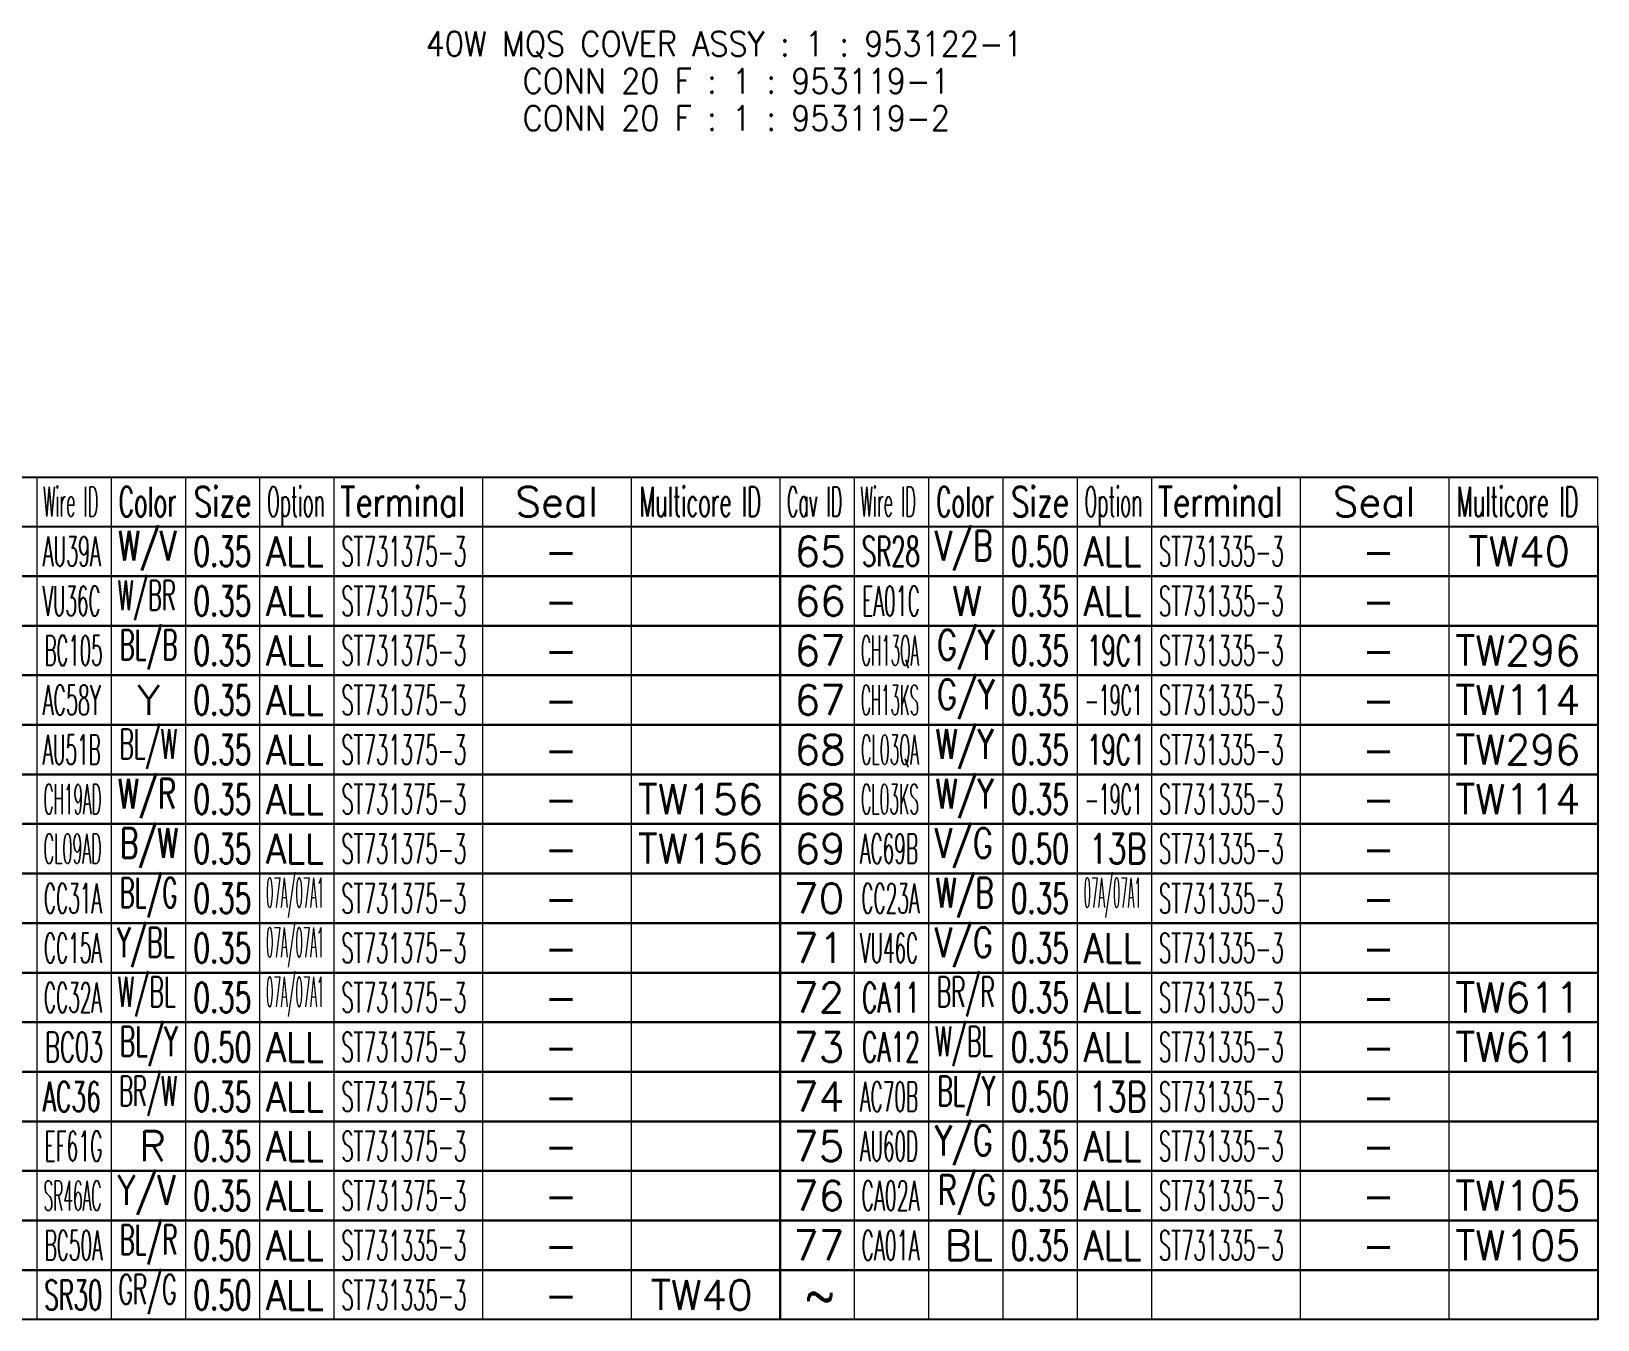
# Model space of a CAD drawing. Header units: inches. Extents: x 47316 to 59086, y 3141 to 11743.
# Drawn here: x 50838 to 50996, y 8821.5 to 8951.4 of the extents above; entities that cross this region are included whole.
import ezdxf

# ---------------------------------------------------------------- set-up
doc = ezdxf.new("R2010")
doc.units = ezdxf.units.IN
doc.header["$MEASUREMENT"] = 0
doc.styles.get("Standard").update_dxf_attribs({"font": ''})
doc.styles.get('Standard').set_extended_font_data('SimSun')

msp = doc.modelspace()

# ---------------------------------------------------------------- linework, layer by layer
at = {"color": 0, "linetype": 'Continuous', "lineweight": -2}
for p, q in [((50583.54, 8906.49), (50996.04, 8906.49)), ((50583.54, 8901.49), (50996.04, 8901.49))]:
    msp.add_line(p, q, dxfattribs=at)
at = {"color": 7, "linetype": 'Continuous', "lineweight": 15}
for p, q in [((50838.54, 8901.49), (50838.54, 8906.49)), ((50846.04, 8901.49), (50846.04, 8906.49)), ((50853.54, 8901.49), (50853.54, 8906.49)), ((50861.04, 8901.49), (50861.04, 8906.49)), ((50868.54, 8901.49), (50868.54, 8906.49)), ((50883.54, 8901.49), (50883.54, 8906.49)), ((50898.54, 8901.49), (50898.54, 8906.49)), ((50913.54, 8901.49), (50913.54, 8906.49)), ((50921.04, 8901.49), (50921.04, 8906.49)), ((50928.54, 8901.49), (50928.54, 8906.49)), ((50936.04, 8901.49), (50936.04, 8906.49)), ((50943.54, 8901.49), (50943.54, 8906.49)), ((50951.04, 8901.49), (50951.04, 8906.49)), ((50966.04, 8901.49), (50966.04, 8906.49)), ((50981.04, 8901.49), (50981.04, 8906.49)), ((50996.04, 8901.49), (50996.04, 8906.49))]:
    msp.add_line(p, q, dxfattribs=at)
at = {"color": 102, "linetype": 'Continuous', "lineweight": 15}
for p, q in [((50838.54, 8896.49), (50838.54, 8901.49)), ((50846.04, 8896.49), (50846.04, 8901.49)), ((50853.54, 8896.49), (50853.54, 8901.49)), ((50861.04, 8896.49), (50861.04, 8901.49)), ((50868.54, 8896.49), (50868.54, 8901.49)), ((50883.54, 8896.49), (50883.54, 8901.49)), ((50898.54, 8896.49), (50898.54, 8901.49)), ((50921.04, 8896.49), (50921.04, 8901.49)), ((50928.54, 8896.49), (50928.54, 8901.49)), ((50936.04, 8896.49), (50936.04, 8901.49)), ((50943.54, 8896.49), (50943.54, 8901.49)), ((50951.04, 8896.49), (50951.04, 8901.49)), ((50966.04, 8896.49), (50966.04, 8901.49)), ((50981.04, 8896.49), (50981.04, 8901.49)), ((50838.54, 8891.49), (50838.54, 8896.49)), ((50846.04, 8891.49), (50846.04, 8896.49)), ((50853.54, 8891.49), (50853.54, 8896.49)), ((50861.04, 8891.49), (50861.04, 8896.49)), ((50868.54, 8891.49), (50868.54, 8896.49)), ((50883.54, 8891.49), (50883.54, 8896.49)), ((50898.54, 8891.49), (50898.54, 8896.49)), ((50921.04, 8891.49), (50921.04, 8896.49)), ((50928.54, 8891.49), (50928.54, 8896.49)), ((50936.04, 8891.49), (50936.04, 8896.49)), ((50943.54, 8891.49), (50943.54, 8896.49)), ((50951.04, 8891.49), (50951.04, 8896.49)), ((50966.04, 8891.49), (50966.04, 8896.49)), ((50981.04, 8891.49), (50981.04, 8896.49)), ((50838.54, 8886.49), (50838.54, 8891.49)), ((50846.04, 8886.49), (50846.04, 8891.49)), ((50853.54, 8886.49), (50853.54, 8891.49)), ((50861.04, 8886.49), (50861.04, 8891.49)), ((50868.54, 8886.49), (50868.54, 8891.49)), ((50883.54, 8886.49), (50883.54, 8891.49)), ((50898.54, 8886.49), (50898.54, 8891.49)), ((50921.04, 8886.49), (50921.04, 8891.49)), ((50928.54, 8886.49), (50928.54, 8891.49)), ((50936.04, 8886.49), (50936.04, 8891.49)), ((50943.54, 8886.49), (50943.54, 8891.49)), ((50951.04, 8886.49), (50951.04, 8891.49)), ((50966.04, 8886.49), (50966.04, 8891.49)), ((50981.04, 8886.49), (50981.04, 8891.49)), ((50838.54, 8881.49), (50838.54, 8886.49)), ((50846.04, 8881.49), (50846.04, 8886.49)), ((50853.54, 8881.49), (50853.54, 8886.49)), ((50861.04, 8881.49), (50861.04, 8886.49)), ((50868.54, 8881.49), (50868.54, 8886.49)), ((50883.54, 8881.49), (50883.54, 8886.49)), ((50898.54, 8881.49), (50898.54, 8886.49)), ((50921.04, 8881.49), (50921.04, 8886.49)), ((50928.54, 8881.49), (50928.54, 8886.49)), ((50936.04, 8881.49), (50936.04, 8886.49)), ((50943.54, 8881.49), (50943.54, 8886.49)), ((50951.04, 8881.49), (50951.04, 8886.49)), ((50966.04, 8881.49), (50966.04, 8886.49)), ((50981.04, 8881.49), (50981.04, 8886.49)), ((50838.54, 8876.49), (50838.54, 8881.49)), ((50846.04, 8876.49), (50846.04, 8881.49)), ((50853.54, 8876.49), (50853.54, 8881.49)), ((50861.04, 8876.49), (50861.04, 8881.49)), ((50868.54, 8876.49), (50868.54, 8881.49)), ((50883.54, 8876.49), (50883.54, 8881.49)), ((50898.54, 8876.49), (50898.54, 8881.49)), ((50921.04, 8876.49), (50921.04, 8881.49)), ((50928.54, 8876.49), (50928.54, 8881.49)), ((50936.04, 8876.49), (50936.04, 8881.49)), ((50943.54, 8876.49), (50943.54, 8881.49)), ((50951.04, 8876.49), (50951.04, 8881.49)), ((50966.04, 8876.49), (50966.04, 8881.49)), ((50981.04, 8876.49), (50981.04, 8881.49)), ((50838.54, 8871.49), (50838.54, 8876.49)), ((50846.04, 8871.49), (50846.04, 8876.49)), ((50853.54, 8871.49), (50853.54, 8876.49)), ((50861.04, 8871.49), (50861.04, 8876.49)), ((50868.54, 8871.49), (50868.54, 8876.49)), ((50883.54, 8871.49), (50883.54, 8876.49)), ((50898.54, 8871.49), (50898.54, 8876.49)), ((50921.04, 8871.49), (50921.04, 8876.49)), ((50928.54, 8871.49), (50928.54, 8876.49)), ((50936.04, 8871.49), (50936.04, 8876.49)), ((50943.54, 8871.49), (50943.54, 8876.49)), ((50951.04, 8871.49), (50951.04, 8876.49)), ((50966.04, 8871.49), (50966.04, 8876.49)), ((50981.04, 8871.49), (50981.04, 8876.49)), ((50838.54, 8866.49), (50838.54, 8871.49)), ((50846.04, 8866.49), (50846.04, 8871.49)), ((50853.54, 8866.49), (50853.54, 8871.49)), ((50861.04, 8866.49), (50861.04, 8871.49)), ((50868.54, 8866.49), (50868.54, 8871.49)), ((50883.54, 8866.49), (50883.54, 8871.49)), ((50898.54, 8866.49), (50898.54, 8871.49)), ((50921.04, 8866.49), (50921.04, 8871.49)), ((50928.54, 8866.49), (50928.54, 8871.49)), ((50936.04, 8866.49), (50936.04, 8871.49)), ((50943.54, 8866.49), (50943.54, 8871.49)), ((50951.04, 8866.49), (50951.04, 8871.49)), ((50966.04, 8866.49), (50966.04, 8871.49)), ((50981.04, 8866.49), (50981.04, 8871.49)), ((50838.54, 8861.49), (50838.54, 8866.49)), ((50846.04, 8861.49), (50846.04, 8866.49)), ((50853.54, 8861.49), (50853.54, 8866.49)), ((50861.04, 8861.49), (50861.04, 8866.49)), ((50868.54, 8861.49), (50868.54, 8866.49)), ((50883.54, 8861.49), (50883.54, 8866.49)), ((50898.54, 8861.49), (50898.54, 8866.49)), ((50921.04, 8861.49), (50921.04, 8866.49)), ((50928.54, 8861.49), (50928.54, 8866.49)), ((50936.04, 8861.49), (50936.04, 8866.49)), ((50943.54, 8861.49), (50943.54, 8866.49)), ((50951.04, 8861.49), (50951.04, 8866.49)), ((50966.04, 8861.49), (50966.04, 8866.49)), ((50981.04, 8861.49), (50981.04, 8866.49)), ((50838.54, 8856.49), (50838.54, 8861.49)), ((50846.04, 8856.49), (50846.04, 8861.49)), ((50853.54, 8856.49), (50853.54, 8861.49)), ((50861.04, 8856.49), (50861.04, 8861.49)), ((50868.54, 8856.49), (50868.54, 8861.49)), ((50883.54, 8856.49), (50883.54, 8861.49)), ((50898.54, 8856.49), (50898.54, 8861.49)), ((50921.04, 8856.49), (50921.04, 8861.49)), ((50928.54, 8856.49), (50928.54, 8861.49)), ((50936.04, 8856.49), (50936.04, 8861.49)), ((50943.54, 8856.49), (50943.54, 8861.49)), ((50951.04, 8856.49), (50951.04, 8861.49)), ((50966.04, 8856.49), (50966.04, 8861.49)), ((50981.04, 8856.49), (50981.04, 8861.49)), ((50838.54, 8851.49), (50838.54, 8856.49)), ((50846.04, 8851.49), (50846.04, 8856.49)), ((50853.54, 8851.49), (50853.54, 8856.49)), ((50861.04, 8851.49), (50861.04, 8856.49)), ((50868.54, 8851.49), (50868.54, 8856.49)), ((50883.54, 8851.49), (50883.54, 8856.49)), ((50898.54, 8851.49), (50898.54, 8856.49)), ((50921.04, 8851.49), (50921.04, 8856.49)), ((50928.54, 8851.49), (50928.54, 8856.49)), ((50936.04, 8851.49), (50936.04, 8856.49)), ((50943.54, 8851.49), (50943.54, 8856.49)), ((50951.04, 8851.49), (50951.04, 8856.49)), ((50966.04, 8851.49), (50966.04, 8856.49)), ((50981.04, 8851.49), (50981.04, 8856.49)), ((50838.54, 8846.49), (50838.54, 8851.49)), ((50846.04, 8846.49), (50846.04, 8851.49)), ((50853.54, 8846.49), (50853.54, 8851.49)), ((50861.04, 8846.49), (50861.04, 8851.49)), ((50868.54, 8846.49), (50868.54, 8851.49)), ((50883.54, 8846.49), (50883.54, 8851.49)), ((50898.54, 8846.49), (50898.54, 8851.49)), ((50921.04, 8846.49), (50921.04, 8851.49)), ((50928.54, 8846.49), (50928.54, 8851.49)), ((50936.04, 8846.49), (50936.04, 8851.49)), ((50943.54, 8846.49), (50943.54, 8851.49)), ((50951.04, 8846.49), (50951.04, 8851.49)), ((50966.04, 8846.49), (50966.04, 8851.49)), ((50981.04, 8846.49), (50981.04, 8851.49)), ((50838.54, 8841.49), (50838.54, 8846.49)), ((50846.04, 8841.49), (50846.04, 8846.49)), ((50853.54, 8841.49), (50853.54, 8846.49)), ((50861.04, 8841.49), (50861.04, 8846.49)), ((50868.54, 8841.49), (50868.54, 8846.49)), ((50883.54, 8841.49), (50883.54, 8846.49)), ((50898.54, 8841.49), (50898.54, 8846.49)), ((50921.04, 8841.49), (50921.04, 8846.49)), ((50928.54, 8841.49), (50928.54, 8846.49)), ((50936.04, 8841.49), (50936.04, 8846.49)), ((50943.54, 8841.49), (50943.54, 8846.49)), ((50951.04, 8841.49), (50951.04, 8846.49)), ((50966.04, 8841.49), (50966.04, 8846.49)), ((50981.04, 8841.49), (50981.04, 8846.49)), ((50838.54, 8836.49), (50838.54, 8841.49)), ((50846.04, 8836.49), (50846.04, 8841.49)), ((50853.54, 8836.49), (50853.54, 8841.49)), ((50861.04, 8836.49), (50861.04, 8841.49)), ((50868.54, 8836.49), (50868.54, 8841.49)), ((50883.54, 8836.49), (50883.54, 8841.49)), ((50898.54, 8836.49), (50898.54, 8841.49)), ((50921.04, 8836.49), (50921.04, 8841.49)), ((50928.54, 8836.49), (50928.54, 8841.49)), ((50936.04, 8836.49), (50936.04, 8841.49)), ((50943.54, 8836.49), (50943.54, 8841.49)), ((50951.04, 8836.49), (50951.04, 8841.49)), ((50966.04, 8836.49), (50966.04, 8841.49)), ((50981.04, 8836.49), (50981.04, 8841.49)), ((50838.54, 8831.49), (50838.54, 8836.49)), ((50846.04, 8831.49), (50846.04, 8836.49)), ((50853.54, 8831.49), (50853.54, 8836.49)), ((50861.04, 8831.49), (50861.04, 8836.49)), ((50868.54, 8831.49), (50868.54, 8836.49)), ((50883.54, 8831.49), (50883.54, 8836.49)), ((50898.54, 8831.49), (50898.54, 8836.49)), ((50921.04, 8831.49), (50921.04, 8836.49)), ((50928.54, 8831.49), (50928.54, 8836.49)), ((50936.04, 8831.49), (50936.04, 8836.49)), ((50943.54, 8831.49), (50943.54, 8836.49)), ((50951.04, 8831.49), (50951.04, 8836.49)), ((50966.04, 8831.49), (50966.04, 8836.49)), ((50981.04, 8831.49), (50981.04, 8836.49)), ((50838.54, 8826.49), (50838.54, 8831.49)), ((50846.04, 8826.49), (50846.04, 8831.49)), ((50853.54, 8826.49), (50853.54, 8831.49)), ((50861.04, 8826.49), (50861.04, 8831.49)), ((50868.54, 8826.49), (50868.54, 8831.49)), ((50883.54, 8826.49), (50883.54, 8831.49)), ((50898.54, 8826.49), (50898.54, 8831.49)), ((50921.04, 8826.49), (50921.04, 8831.49)), ((50928.54, 8826.49), (50928.54, 8831.49)), ((50936.04, 8826.49), (50936.04, 8831.49)), ((50943.54, 8826.49), (50943.54, 8831.49)), ((50951.04, 8826.49), (50951.04, 8831.49)), ((50966.04, 8826.49), (50966.04, 8831.49)), ((50981.04, 8826.49), (50981.04, 8831.49)), ((50838.54, 8821.49), (50838.54, 8826.49)), ((50846.04, 8821.49), (50846.04, 8826.49)), ((50853.54, 8821.49), (50853.54, 8826.49)), ((50861.04, 8821.49), (50861.04, 8826.49)), ((50868.54, 8821.49), (50868.54, 8826.49)), ((50883.54, 8821.49), (50883.54, 8826.49)), ((50898.54, 8821.49), (50898.54, 8826.49)), ((50921.04, 8821.49), (50921.04, 8826.49)), ((50928.54, 8821.49), (50928.54, 8826.49)), ((50936.04, 8821.49), (50936.04, 8826.49)), ((50943.54, 8821.49), (50943.54, 8826.49)), ((50951.04, 8821.49), (50951.04, 8826.49)), ((50966.04, 8821.49), (50966.04, 8826.49)), ((50981.04, 8821.49), (50981.04, 8826.49))]:
    msp.add_line(p, q, dxfattribs=at)
at = {"color": 0, "linetype": 'Continuous', "lineweight": -2}
for points in [[(50831.04, 8896.49), (50831.04, 8901.49), (50913.54, 8901.49), (50913.54, 8896.49)], [(50913.54, 8896.49), (50913.54, 8901.49), (50996.04, 8901.49), (50996.04, 8896.49)], [(50831.04, 8891.49), (50831.04, 8896.49), (50913.54, 8896.49), (50913.54, 8891.49)], [(50913.54, 8891.49), (50913.54, 8896.49), (50996.04, 8896.49), (50996.04, 8891.49)], [(50831.04, 8886.49), (50831.04, 8891.49), (50913.54, 8891.49), (50913.54, 8886.49)], [(50913.54, 8886.49), (50913.54, 8891.49), (50996.04, 8891.49), (50996.04, 8886.49)], [(50831.04, 8881.49), (50831.04, 8886.49), (50913.54, 8886.49), (50913.54, 8881.49)], [(50913.54, 8881.49), (50913.54, 8886.49), (50996.04, 8886.49), (50996.04, 8881.49)], [(50831.04, 8876.49), (50831.04, 8881.49), (50913.54, 8881.49), (50913.54, 8876.49)], [(50913.54, 8876.49), (50913.54, 8881.49), (50996.04, 8881.49), (50996.04, 8876.49)], [(50831.04, 8871.49), (50831.04, 8876.49), (50913.54, 8876.49), (50913.54, 8871.49)], [(50913.54, 8871.49), (50913.54, 8876.49), (50996.04, 8876.49), (50996.04, 8871.49)], [(50831.04, 8866.49), (50831.04, 8871.49), (50913.54, 8871.49), (50913.54, 8866.49)], [(50913.54, 8866.49), (50913.54, 8871.49), (50996.04, 8871.49), (50996.04, 8866.49)], [(50831.04, 8861.49), (50831.04, 8866.49), (50913.54, 8866.49), (50913.54, 8861.49)], [(50913.54, 8861.49), (50913.54, 8866.49), (50996.04, 8866.49), (50996.04, 8861.49)], [(50831.04, 8856.49), (50831.04, 8861.49), (50913.54, 8861.49), (50913.54, 8856.49)], [(50913.54, 8856.49), (50913.54, 8861.49), (50996.04, 8861.49), (50996.04, 8856.49)], [(50831.04, 8851.49), (50831.04, 8856.49), (50913.54, 8856.49), (50913.54, 8851.49)], [(50913.54, 8851.49), (50913.54, 8856.49), (50996.04, 8856.49), (50996.04, 8851.49)], [(50831.04, 8846.49), (50831.04, 8851.49), (50913.54, 8851.49), (50913.54, 8846.49)], [(50913.54, 8846.49), (50913.54, 8851.49), (50996.04, 8851.49), (50996.04, 8846.49)], [(50831.04, 8841.49), (50831.04, 8846.49), (50913.54, 8846.49), (50913.54, 8841.49)], [(50913.54, 8841.49), (50913.54, 8846.49), (50996.04, 8846.49), (50996.04, 8841.49)], [(50831.04, 8836.49), (50831.04, 8841.49), (50913.54, 8841.49), (50913.54, 8836.49)], [(50913.54, 8836.49), (50913.54, 8841.49), (50996.04, 8841.49), (50996.04, 8836.49)], [(50831.04, 8831.49), (50831.04, 8836.49), (50913.54, 8836.49), (50913.54, 8831.49)], [(50913.54, 8831.49), (50913.54, 8836.49), (50996.04, 8836.49), (50996.04, 8831.49)], [(50831.04, 8826.49), (50831.04, 8831.49), (50913.54, 8831.49), (50913.54, 8826.49)], [(50913.54, 8826.49), (50913.54, 8831.49), (50996.04, 8831.49), (50996.04, 8826.49)], [(50831.04, 8821.49), (50831.04, 8826.49), (50913.54, 8826.49), (50913.54, 8821.49)], [(50913.54, 8821.49), (50913.54, 8826.49), (50996.04, 8826.49), (50996.04, 8821.49)]]:
    msp.add_lwpolyline(points, close=True, dxfattribs=at)

# ---------------------------------------------------------------- texts
at = {"color": 42, "linetype": 'Continuous', "lineweight": 15, "char_height": 2.5, "attachment_point": 1}
for s, insert, width in [('\\Fromans.shx;\\W0.9000000000;\\T1.0000000000;\\o\\l40W MQS COVER ASSY : 1 : 953122-1', (50877.76, 8951.44), 70.7143), ('\\Fromans.shx;\\W0.9000000000;\\T1.0000000000;\\o\\lCONN 20 F : 1 : 953119-1', (50887.56, 8947.69), 51.1071), ('\\Fromans.shx;\\W0.9000000000;\\T1.0000000000;\\o\\lCONN 20 F : 1 : 953119-2', (50887.56, 8943.94), 51.1071)]:
    msp.add_mtext(s, dxfattribs=dict(at, insert=insert, width=width))
at = {"color": 7, "linetype": 'Continuous', "lineweight": 15, "char_height": 3, "attachment_point": 1}
for s, insert, width in [('\\Fromans.shx;\\W0.4026548673;\\T1.0000000000;\\o\\lWire ID', (50839.15, 8905.49), 6.5), ('\\Fromans.shx;\\W0.5687500000;\\T1.0000000000;\\o\\lColor', (50846.78, 8905.49), 6.5), ('\\Fromans.shx;\\W0.7222222222;\\T1.0000000000;\\o\\lSize', (50854.35, 8905.49), 6.5), ('\\Fromans.shx;\\W0.4595959596;\\T1.0000000000;\\o\\lOption', (50861.74, 8905.49), 6.5), ('\\Fromans.shx;\\W0.7480916031;\\T1.0000000000;\\o\\lTerminal', (50869.15, 8905.49), 14), ('\\Fromans.shx;\\W1.0000000000;\\T1.0000000000;\\o\\lSeal', (50886.82, 8905.49), 9.2857), ('\\Fromans.shx;\\W0.5185185185;\\T1.0000000000;\\o\\lMulticore ID', (50899.34, 8905.49), 14), ('\\Fromans.shx;\\W0.4292452830;\\T1.0000000000;\\o\\lCav ID', (50914.22, 8905.49), 6.5), ('\\Fromans.shx;\\W0.4026548673;\\T1.0000000000;\\o\\lWire ID', (50921.65, 8905.49), 6.5), ('\\Fromans.shx;\\W0.5687500000;\\T1.0000000000;\\o\\lColor', (50929.28, 8905.49), 6.5), ('\\Fromans.shx;\\W0.7222222222;\\T1.0000000000;\\o\\lSize', (50936.85, 8905.49), 6.5), ('\\Fromans.shx;\\W0.4595959596;\\T1.0000000000;\\o\\lOption', (50944.24, 8905.49), 6.5), ('\\Fromans.shx;\\W0.7480916031;\\T1.0000000000;\\o\\lTerminal', (50951.65, 8905.49), 14), ('\\Fromans.shx;\\W1.0000000000;\\T1.0000000000;\\o\\lSeal', (50969.32, 8905.49), 9.2857), ('\\Fromans.shx;\\W0.5185185185;\\T1.0000000000;\\o\\lMulticore ID', (50981.84, 8905.49), 14), ('\\Fromans.shx;\\W1.0000000000;\\T1.0000000000;\\o\\l65', (50915, 8900.49), 5.7143), ('\\Fromans.shx;\\W1.0000000000;\\T1.0000000000;\\o\\l66', (50915, 8895.49), 5.7143), ('\\Fromans.shx;\\W1.0000000000;\\T1.0000000000;\\o\\l67', (50915, 8890.49), 5.7143), ('\\Fromans.shx;\\W1.0000000000;\\T1.0000000000;\\o\\l67', (50915, 8885.49), 5.7143), ('\\Fromans.shx;\\W1.0000000000;\\T1.0000000000;\\o\\l68', (50915, 8880.49), 5.7143), ('\\Fromans.shx;\\W1.0000000000;\\T1.0000000000;\\o\\l68', (50915, 8875.49), 5.7143), ('\\Fromans.shx;\\W1.0000000000;\\T1.0000000000;\\o\\l69', (50915, 8870.49), 5.7143), ('\\Fromans.shx;\\W1.0000000000;\\T1.0000000000;\\o\\l70', (50914.86, 8865.49), 5.7143), ('\\Fromans.shx;\\W1.0000000000;\\T1.0000000000;\\o\\l71', (50914.86, 8860.49), 5.7143), ('\\Fromans.shx;\\W1.0000000000;\\T1.0000000000;\\o\\l72', (50914.86, 8855.49), 5.7143), ('\\Fromans.shx;\\W1.0000000000;\\T1.0000000000;\\o\\l73', (50914.86, 8850.49), 5.7143), ('\\Fromans.shx;\\W1.0000000000;\\T1.0000000000;\\o\\l74', (50914.86, 8845.49), 5.7143), ('\\Fromans.shx;\\W1.0000000000;\\T1.0000000000;\\o\\l75', (50914.86, 8840.49), 5.7143), ('\\Fromans.shx;\\W1.0000000000;\\T1.0000000000;\\o\\l76', (50914.86, 8835.49), 5.7143), ('\\Fromans.shx;\\W1.0000000000;\\T1.0000000000;\\o\\l77', (50914.86, 8830.49), 5.7143), ('\\Fromans.shx;\\W1.0000000000;\\T1.0000000000;\\o\\l~', (50916, 8825.49), 3.7143)]:
    msp.add_mtext(s, dxfattribs=dict(at, insert=insert, width=width))
at = {"color": 140, "linetype": 'Continuous', "lineweight": 15, "char_height": 3, "attachment_point": 1}
for s, insert, width in [('\\Fromans.shx;\\W0.7109375000;\\T1.0000000000;\\o\\lW/V', (50846.74, 8901.06), 6.5), ('\\Fromans.shx;\\W0.7459016393;\\T1.0000000000;\\o\\lV/B', (50929.15, 8901.06), 6.5), ('\\Fromans.shx;\\W0.8750000000;\\T1.0000000000;\\o\\lALL', (50861.66, 8900.49), 6.5), ('\\Fromans.shx;\\W0.8750000000;\\T1.0000000000;\\o\\lALL', (50944.16, 8900.49), 6.5), ('\\Fromans.shx;\\W1.0000000000;\\T1.0000000000;\\o\\l-', (50889.75, 8900.49), 3.7143), ('\\Fromans.shx;\\W1.0000000000;\\T1.0000000000;\\o\\l-', (50972.25, 8900.49), 3.7143), ('\\Fromans.shx;\\W0.5170454545;\\T1.0000000000;\\o\\lW/BR', (50846.69, 8896.06), 6.5), ('\\Fromans.shx;\\W0.8750000000;\\T1.0000000000;\\o\\lALL', (50861.66, 8895.49), 6.5), ('\\Fromans.shx;\\W1.0000000000;\\T1.0000000000;\\o\\lW', (50930.86, 8895.49), 3.4286), ('\\Fromans.shx;\\W0.8750000000;\\T1.0000000000;\\o\\lALL', (50944.16, 8895.49), 6.5), ('\\Fromans.shx;\\W1.0000000000;\\T1.0000000000;\\o\\l-', (50889.75, 8895.49), 3.7143), ('\\Fromans.shx;\\W1.0000000000;\\T1.0000000000;\\o\\l-', (50972.25, 8895.49), 3.7143), ('\\Fromans.shx;\\W0.5617283951;\\T1.0000000000;\\o\\lBL/B', (50846.86, 8891.06), 6.5), ('\\Fromans.shx;\\W0.8750000000;\\T1.0000000000;\\o\\lALL', (50861.66, 8890.49), 6.5), ('\\Fromans.shx;\\W0.7459016393;\\T1.0000000000;\\o\\lG/Y', (50929.36, 8891.06), 6.5), ('\\Fromans.shx;\\W0.5617283951;\\T1.0000000000;\\o\\l19C1', (50944.52, 8890.49), 6.5), ('\\Fromans.shx;\\W1.0000000000;\\T1.0000000000;\\o\\l-', (50889.75, 8890.49), 3.7143), ('\\Fromans.shx;\\W1.0000000000;\\T1.0000000000;\\o\\l-', (50972.25, 8890.49), 3.7143), ('\\Fromans.shx;\\W1.0000000000;\\T1.0000000000;\\o\\lY', (50848.65, 8885.49), 2.5714), ('\\Fromans.shx;\\W0.8750000000;\\T1.0000000000;\\o\\lALL', (50861.66, 8885.49), 6.5), ('\\Fromans.shx;\\W0.7459016393;\\T1.0000000000;\\o\\lG/Y', (50929.36, 8886.06), 6.5), ('\\Fromans.shx;\\W0.4252336449;\\T1.0000000000;\\o\\l-19C1', (50944.28, 8885.49), 6.5), ('\\Fromans.shx;\\W1.0000000000;\\T1.0000000000;\\o\\l-', (50889.75, 8885.49), 3.7143), ('\\Fromans.shx;\\W1.0000000000;\\T1.0000000000;\\o\\l-', (50972.25, 8885.49), 3.7143), ('\\Fromans.shx;\\W0.5416666667;\\T1.0000000000;\\o\\lBL/W', (50846.85, 8881.06), 6.5), ('\\Fromans.shx;\\W0.7109375000;\\T1.0000000000;\\o\\lW/Y', (50929.24, 8881.06), 6.5), ('\\Fromans.shx;\\W0.8750000000;\\T1.0000000000;\\o\\lALL', (50861.66, 8880.49), 6.5), ('\\Fromans.shx;\\W0.5617283951;\\T1.0000000000;\\o\\l19C1', (50944.52, 8880.49), 6.5), ('\\Fromans.shx;\\W1.0000000000;\\T1.0000000000;\\o\\l-', (50889.75, 8880.49), 3.7143), ('\\Fromans.shx;\\W1.0000000000;\\T1.0000000000;\\o\\l-', (50972.25, 8880.49), 3.7143), ('\\Fromans.shx;\\W0.6791044776;\\T1.0000000000;\\o\\lW/R', (50846.73, 8876.06), 6.5), ('\\Fromans.shx;\\W0.7109375000;\\T1.0000000000;\\o\\lW/Y', (50929.24, 8876.06), 6.5), ('\\Fromans.shx;\\W0.8750000000;\\T1.0000000000;\\o\\lALL', (50861.66, 8875.49), 6.5), ('\\Fromans.shx;\\W0.4252336449;\\T1.0000000000;\\o\\l-19C1', (50944.28, 8875.49), 6.5), ('\\Fromans.shx;\\W1.0000000000;\\T1.0000000000;\\o\\l-', (50889.75, 8875.49), 3.7143), ('\\Fromans.shx;\\W1.0000000000;\\T1.0000000000;\\o\\l-', (50972.25, 8875.49), 3.7143), ('\\Fromans.shx;\\W0.6791044776;\\T1.0000000000;\\o\\lB/W', (50846.93, 8871.06), 6.5), ('\\Fromans.shx;\\W0.7459016393;\\T1.0000000000;\\o\\lV/G', (50929.15, 8871.06), 6.5), ('\\Fromans.shx;\\W0.8750000000;\\T1.0000000000;\\o\\lALL', (50861.66, 8870.49), 6.5), ('\\Fromans.shx;\\W0.7459016393;\\T1.0000000000;\\o\\l13B', (50944.68, 8870.49), 6.5), ('\\Fromans.shx;\\W1.0000000000;\\T1.0000000000;\\o\\l-', (50889.75, 8870.49), 3.7143), ('\\Fromans.shx;\\W1.0000000000;\\T1.0000000000;\\o\\l-', (50972.25, 8870.49), 3.7143), ('\\Fromans.shx;\\W0.5617283951;\\T1.0000000000;\\o\\lBL/G', (50846.86, 8866.06), 6.5), ('\\Fromans.shx;\\W0.2879746835;\\T1.0000000000;\\o\\l07A/07A1', (50861.66, 8866.06), 6.5), ('\\Fromans.shx;\\W0.6791044776;\\T1.0000000000;\\o\\lW/B', (50929.23, 8866.06), 6.5), ('\\Fromans.shx;\\W0.2879746835;\\T1.0000000000;\\o\\l07A/07A1', (50944.16, 8866.06), 6.5), ('\\Fromans.shx;\\W1.0000000000;\\T1.0000000000;\\o\\l-', (50889.75, 8865.49), 3.7143), ('\\Fromans.shx;\\W1.0000000000;\\T1.0000000000;\\o\\l-', (50972.25, 8865.49), 3.7143), ('\\Fromans.shx;\\W0.5833333333;\\T1.0000000000;\\o\\lY/BL', (50846.62, 8861.06), 6.5), ('\\Fromans.shx;\\W0.2879746835;\\T1.0000000000;\\o\\l07A/07A1', (50861.66, 8861.06), 6.5), ('\\Fromans.shx;\\W0.7459016393;\\T1.0000000000;\\o\\lV/G', (50929.15, 8861.06), 6.5), ('\\Fromans.shx;\\W0.8750000000;\\T1.0000000000;\\o\\lALL', (50944.16, 8860.49), 6.5), ('\\Fromans.shx;\\W1.0000000000;\\T1.0000000000;\\o\\l-', (50889.75, 8860.49), 3.7143), ('\\Fromans.shx;\\W1.0000000000;\\T1.0000000000;\\o\\l-', (50972.25, 8860.49), 3.7143), ('\\Fromans.shx;\\W0.5416666667;\\T1.0000000000;\\o\\lW/BL', (50846.69, 8856.06), 6.5), ('\\Fromans.shx;\\W0.2879746835;\\T1.0000000000;\\o\\l07A/07A1', (50861.66, 8856.06), 6.5), ('\\Fromans.shx;\\W0.5352941176;\\T1.0000000000;\\o\\lBR/R', (50929.34, 8856.06), 6.5), ('\\Fromans.shx;\\W0.8750000000;\\T1.0000000000;\\o\\lALL', (50944.16, 8855.49), 6.5), ('\\Fromans.shx;\\W1.0000000000;\\T1.0000000000;\\o\\l-', (50889.75, 8855.49), 3.7143), ('\\Fromans.shx;\\W1.0000000000;\\T1.0000000000;\\o\\l-', (50972.25, 8855.49), 3.7143), ('\\Fromans.shx;\\W0.5833333333;\\T1.0000000000;\\o\\lBL/Y', (50846.87, 8851.06), 6.5), ('\\Fromans.shx;\\W0.5416666667;\\T1.0000000000;\\o\\lW/BL', (50929.19, 8851.06), 6.5), ('\\Fromans.shx;\\W0.8750000000;\\T1.0000000000;\\o\\lALL', (50861.66, 8850.49), 6.5), ('\\Fromans.shx;\\W0.8750000000;\\T1.0000000000;\\o\\lALL', (50944.16, 8850.49), 6.5), ('\\Fromans.shx;\\W1.0000000000;\\T1.0000000000;\\o\\l-', (50889.75, 8850.49), 3.7143), ('\\Fromans.shx;\\W1.0000000000;\\T1.0000000000;\\o\\l-', (50972.25, 8850.49), 3.7143), ('\\Fromans.shx;\\W0.5170454545;\\T1.0000000000;\\o\\lBR/W', (50846.83, 8846.06), 6.5), ('\\Fromans.shx;\\W0.5833333333;\\T1.0000000000;\\o\\lBL/Y', (50929.37, 8846.06), 6.5), ('\\Fromans.shx;\\W0.8750000000;\\T1.0000000000;\\o\\lALL', (50861.66, 8845.49), 6.5), ('\\Fromans.shx;\\W0.7459016393;\\T1.0000000000;\\o\\l13B', (50944.68, 8845.49), 6.5), ('\\Fromans.shx;\\W1.0000000000;\\T1.0000000000;\\o\\l-', (50889.75, 8845.49), 3.7143), ('\\Fromans.shx;\\W1.0000000000;\\T1.0000000000;\\o\\l-', (50972.25, 8845.49), 3.7143), ('\\Fromans.shx;\\W0.7459016393;\\T1.0000000000;\\o\\lY/G', (50929.15, 8841.06), 6.5), ('\\Fromans.shx;\\W1.0000000000;\\T1.0000000000;\\o\\lR', (50848.86, 8840.49), 3), ('\\Fromans.shx;\\W0.8750000000;\\T1.0000000000;\\o\\lALL', (50861.66, 8840.49), 6.5), ('\\Fromans.shx;\\W0.8750000000;\\T1.0000000000;\\o\\lALL', (50944.16, 8840.49), 6.5), ('\\Fromans.shx;\\W1.0000000000;\\T1.0000000000;\\o\\l-', (50889.75, 8840.49), 3.7143), ('\\Fromans.shx;\\W1.0000000000;\\T1.0000000000;\\o\\l-', (50972.25, 8840.49), 3.7143), ('\\Fromans.shx;\\W0.7844827586;\\T1.0000000000;\\o\\lY/V', (50846.65, 8836.06), 6.5), ('\\Fromans.shx;\\W0.7109375000;\\T1.0000000000;\\o\\lR/G', (50929.45, 8836.06), 6.5), ('\\Fromans.shx;\\W0.8750000000;\\T1.0000000000;\\o\\lALL', (50861.66, 8835.49), 6.5), ('\\Fromans.shx;\\W0.8750000000;\\T1.0000000000;\\o\\lALL', (50944.16, 8835.49), 6.5), ('\\Fromans.shx;\\W1.0000000000;\\T1.0000000000;\\o\\l-', (50889.75, 8835.49), 3.7143), ('\\Fromans.shx;\\W1.0000000000;\\T1.0000000000;\\o\\l-', (50972.25, 8835.49), 3.7143), ('\\Fromans.shx;\\W0.5617283951;\\T1.0000000000;\\o\\lBL/R', (50846.86, 8831.06), 6.5), ('\\Fromans.shx;\\W0.8750000000;\\T1.0000000000;\\o\\lALL', (50861.66, 8830.49), 6.5), ('\\Fromans.shx;\\W1.0000000000;\\T1.0000000000;\\o\\lBL', (50930.15, 8830.49), 5.4286), ('\\Fromans.shx;\\W0.8750000000;\\T1.0000000000;\\o\\lALL', (50944.16, 8830.49), 6.5), ('\\Fromans.shx;\\W1.0000000000;\\T1.0000000000;\\o\\l-', (50889.75, 8830.49), 3.7143), ('\\Fromans.shx;\\W1.0000000000;\\T1.0000000000;\\o\\l-', (50972.25, 8830.49), 3.7143), ('\\Fromans.shx;\\W0.5352941176;\\T1.0000000000;\\o\\lGR/G', (50846.77, 8826.06), 6.5), ('\\Fromans.shx;\\W0.8750000000;\\T1.0000000000;\\o\\lALL', (50861.66, 8825.49), 6.5), ('\\Fromans.shx;\\W1.0000000000;\\T1.0000000000;\\o\\l-', (50889.75, 8825.49), 3.7143)]:
    msp.add_mtext(s, dxfattribs=dict(at, insert=insert, width=width))
at = {"color": 21, "linetype": 'Continuous', "lineweight": 15, "char_height": 3, "attachment_point": 1}
for s, insert, width in [('\\Fromans.shx;\\W0.4642857143;\\T1.0000000000;\\o\\lAU39A', (50839.11, 8900.49), 6.5), ('\\Fromans.shx;\\W0.6500000000;\\T1.0000000000;\\o\\l0.35', (50854.32, 8900.49), 6.5), ('\\Fromans.shx;\\W0.4851485149;\\T1.0000000000;\\o\\lST731375-3', (50869.25, 8900.49), 14), ('\\Fromans.shx;\\W0.5617283951;\\T1.0000000000;\\o\\lSR28', (50921.78, 8900.49), 6.5), ('\\Fromans.shx;\\W0.6500000000;\\T1.0000000000;\\o\\l0.50', (50936.82, 8900.49), 6.5), ('\\Fromans.shx;\\W0.4851485149;\\T1.0000000000;\\o\\lST731335-3', (50951.75, 8900.49), 14), ('\\Fromans.shx;\\W1.0000000000;\\T1.0000000000;\\o\\lTW40', (50982.97, 8900.49), 11.4286), ('\\Fromans.shx;\\W0.4504950495;\\T1.0000000000;\\o\\lVU36C', (50839.1, 8895.49), 6.5), ('\\Fromans.shx;\\W0.6500000000;\\T1.0000000000;\\o\\l0.35', (50854.32, 8895.49), 6.5), ('\\Fromans.shx;\\W0.4851485149;\\T1.0000000000;\\o\\lST731375-3', (50869.25, 8895.49), 14), ('\\Fromans.shx;\\W0.4642857143;\\T1.0000000000;\\o\\lEA01C', (50921.8, 8895.49), 6.5), ('\\Fromans.shx;\\W0.6500000000;\\T1.0000000000;\\o\\l0.35', (50936.82, 8895.49), 6.5), ('\\Fromans.shx;\\W0.4851485149;\\T1.0000000000;\\o\\lST731335-3', (50951.75, 8895.49), 14), ('\\Fromans.shx;\\W0.4460784314;\\T1.0000000000;\\o\\lBC105', (50839.29, 8890.49), 6.5), ('\\Fromans.shx;\\W0.6500000000;\\T1.0000000000;\\o\\l0.35', (50854.32, 8890.49), 6.5), ('\\Fromans.shx;\\W0.4851485149;\\T1.0000000000;\\o\\lST731375-3', (50869.25, 8890.49), 14), ('\\Fromans.shx;\\W0.3699186992;\\T1.0000000000;\\o\\lCH13QA', (50921.7, 8890.49), 6.5), ('\\Fromans.shx;\\W0.6500000000;\\T1.0000000000;\\o\\l0.35', (50936.82, 8890.49), 6.5), ('\\Fromans.shx;\\W0.4851485149;\\T1.0000000000;\\o\\lST731335-3', (50951.75, 8890.49), 14), ('\\Fromans.shx;\\W0.9800000000;\\T1.0000000000;\\o\\lTW296', (50981.68, 8890.49), 14), ('\\Fromans.shx;\\W0.4690721649;\\T1.0000000000;\\o\\lAC58Y', (50839.11, 8885.49), 6.5), ('\\Fromans.shx;\\W0.6500000000;\\T1.0000000000;\\o\\l0.35', (50854.32, 8885.49), 6.5), ('\\Fromans.shx;\\W0.4851485149;\\T1.0000000000;\\o\\lST731375-3', (50869.25, 8885.49), 14), ('\\Fromans.shx;\\W0.3669354839;\\T1.0000000000;\\o\\lCH13KS', (50921.7, 8885.49), 6.5), ('\\Fromans.shx;\\W0.6500000000;\\T1.0000000000;\\o\\l0.35', (50936.82, 8885.49), 6.5), ('\\Fromans.shx;\\W0.4851485149;\\T1.0000000000;\\o\\lST731335-3', (50951.75, 8885.49), 14), ('\\Fromans.shx;\\W0.9800000000;\\T1.0000000000;\\o\\lTW114', (50981.68, 8885.49), 14), ('\\Fromans.shx;\\W0.4504950495;\\T1.0000000000;\\o\\lAU51B', (50839.1, 8880.49), 6.5), ('\\Fromans.shx;\\W0.6500000000;\\T1.0000000000;\\o\\l0.35', (50854.32, 8880.49), 6.5), ('\\Fromans.shx;\\W0.4851485149;\\T1.0000000000;\\o\\lST731375-3', (50869.25, 8880.49), 14), ('\\Fromans.shx;\\W0.3855932203;\\T1.0000000000;\\o\\lCL03QA', (50921.7, 8880.49), 6.5), ('\\Fromans.shx;\\W0.6500000000;\\T1.0000000000;\\o\\l0.35', (50936.82, 8880.49), 6.5), ('\\Fromans.shx;\\W0.4851485149;\\T1.0000000000;\\o\\lST731335-3', (50951.75, 8880.49), 14), ('\\Fromans.shx;\\W0.9800000000;\\T1.0000000000;\\o\\lTW296', (50981.68, 8880.49), 14), ('\\Fromans.shx;\\W0.3729508197;\\T1.0000000000;\\o\\lCH19AD', (50839.2, 8875.49), 6.5), ('\\Fromans.shx;\\W0.6500000000;\\T1.0000000000;\\o\\l0.35', (50854.32, 8875.49), 6.5), ('\\Fromans.shx;\\W0.4851485149;\\T1.0000000000;\\o\\lST731375-3', (50869.25, 8875.49), 14), ('\\Fromans.shx;\\W0.9800000000;\\T1.0000000000;\\o\\lTW156', (50899.18, 8875.49), 14), ('\\Fromans.shx;\\W0.3823529412;\\T1.0000000000;\\o\\lCL03KS', (50921.7, 8875.49), 6.5), ('\\Fromans.shx;\\W0.6500000000;\\T1.0000000000;\\o\\l0.35', (50936.82, 8875.49), 6.5), ('\\Fromans.shx;\\W0.4851485149;\\T1.0000000000;\\o\\lST731335-3', (50951.75, 8875.49), 14), ('\\Fromans.shx;\\W0.9800000000;\\T1.0000000000;\\o\\lTW114', (50981.68, 8875.49), 14), ('\\Fromans.shx;\\W0.3888888889;\\T1.0000000000;\\o\\lCL09AD', (50839.21, 8870.49), 6.5), ('\\Fromans.shx;\\W0.6500000000;\\T1.0000000000;\\o\\l0.35', (50854.32, 8870.49), 6.5), ('\\Fromans.shx;\\W0.4851485149;\\T1.0000000000;\\o\\lST731375-3', (50869.25, 8870.49), 14), ('\\Fromans.shx;\\W0.9800000000;\\T1.0000000000;\\o\\lTW156', (50899.18, 8870.49), 14), ('\\Fromans.shx;\\W0.4550000000;\\T1.0000000000;\\o\\lAC69B', (50921.6, 8870.49), 6.5), ('\\Fromans.shx;\\W0.6500000000;\\T1.0000000000;\\o\\l0.50', (50936.82, 8870.49), 6.5), ('\\Fromans.shx;\\W0.4851485149;\\T1.0000000000;\\o\\lST731335-3', (50951.75, 8870.49), 14), ('\\Fromans.shx;\\W0.4550000000;\\T1.0000000000;\\o\\lCC31A', (50839.23, 8865.49), 6.5), ('\\Fromans.shx;\\W0.6500000000;\\T1.0000000000;\\o\\l0.35', (50854.32, 8865.49), 6.5), ('\\Fromans.shx;\\W0.4851485149;\\T1.0000000000;\\o\\lST731375-3', (50869.25, 8865.49), 14), ('\\Fromans.shx;\\W0.4550000000;\\T1.0000000000;\\o\\lCC23A', (50921.73, 8865.49), 6.5), ('\\Fromans.shx;\\W0.6500000000;\\T1.0000000000;\\o\\l0.35', (50936.82, 8865.49), 6.5), ('\\Fromans.shx;\\W0.4851485149;\\T1.0000000000;\\o\\lST731335-3', (50951.75, 8865.49), 14), ('\\Fromans.shx;\\W0.4550000000;\\T1.0000000000;\\o\\lCC15A', (50839.23, 8860.49), 6.5), ('\\Fromans.shx;\\W0.6500000000;\\T1.0000000000;\\o\\l0.35', (50854.32, 8860.49), 6.5), ('\\Fromans.shx;\\W0.4851485149;\\T1.0000000000;\\o\\lST731375-3', (50869.25, 8860.49), 14), ('\\Fromans.shx;\\W0.4504950495;\\T1.0000000000;\\o\\lVU46C', (50921.6, 8860.49), 6.5), ('\\Fromans.shx;\\W0.6500000000;\\T1.0000000000;\\o\\l0.35', (50936.82, 8860.49), 6.5), ('\\Fromans.shx;\\W0.4851485149;\\T1.0000000000;\\o\\lST731335-3', (50951.75, 8860.49), 14), ('\\Fromans.shx;\\W0.4550000000;\\T1.0000000000;\\o\\lCC32A', (50839.23, 8855.49), 6.5), ('\\Fromans.shx;\\W0.6500000000;\\T1.0000000000;\\o\\l0.35', (50854.32, 8855.49), 6.5), ('\\Fromans.shx;\\W0.4851485149;\\T1.0000000000;\\o\\lST731375-3', (50869.25, 8855.49), 14), ('\\Fromans.shx;\\W0.5759493671;\\T1.0000000000;\\o\\lCA11', (50921.79, 8855.49), 6.5), ('\\Fromans.shx;\\W0.6500000000;\\T1.0000000000;\\o\\l0.35', (50936.82, 8855.49), 6.5), ('\\Fromans.shx;\\W0.4851485149;\\T1.0000000000;\\o\\lST731335-3', (50951.75, 8855.49), 14), ('\\Fromans.shx;\\W0.9800000000;\\T1.0000000000;\\o\\lTW611', (50981.68, 8855.49), 14), ('\\Fromans.shx;\\W0.5548780488;\\T1.0000000000;\\o\\lBC03', (50839.36, 8850.49), 6.5), ('\\Fromans.shx;\\W0.6500000000;\\T1.0000000000;\\o\\l0.50', (50854.32, 8850.49), 6.5), ('\\Fromans.shx;\\W0.4851485149;\\T1.0000000000;\\o\\lST731375-3', (50869.25, 8850.49), 14), ('\\Fromans.shx;\\W0.5759493671;\\T1.0000000000;\\o\\lCA12', (50921.79, 8850.49), 6.5), ('\\Fromans.shx;\\W0.6500000000;\\T1.0000000000;\\o\\l0.35', (50936.82, 8850.49), 6.5), ('\\Fromans.shx;\\W0.4851485149;\\T1.0000000000;\\o\\lST731335-3', (50951.75, 8850.49), 14), ('\\Fromans.shx;\\W0.9800000000;\\T1.0000000000;\\o\\lTW611', (50981.68, 8850.49), 14), ('\\Fromans.shx;\\W0.5759493671;\\T1.0000000000;\\o\\lAC36', (50839.12, 8845.49), 6.5), ('\\Fromans.shx;\\W0.6500000000;\\T1.0000000000;\\o\\l0.35', (50854.32, 8845.49), 6.5), ('\\Fromans.shx;\\W0.4851485149;\\T1.0000000000;\\o\\lST731375-3', (50869.25, 8845.49), 14), ('\\Fromans.shx;\\W0.4550000000;\\T1.0000000000;\\o\\lAC70B', (50921.6, 8845.49), 6.5), ('\\Fromans.shx;\\W0.6500000000;\\T1.0000000000;\\o\\l0.50', (50936.82, 8845.49), 6.5), ('\\Fromans.shx;\\W0.4851485149;\\T1.0000000000;\\o\\lST731335-3', (50951.75, 8845.49), 14), ('\\Fromans.shx;\\W0.4642857143;\\T1.0000000000;\\o\\lEF61G', (50839.3, 8840.49), 6.5), ('\\Fromans.shx;\\W0.6500000000;\\T1.0000000000;\\o\\l0.35', (50854.32, 8840.49), 6.5), ('\\Fromans.shx;\\W0.4851485149;\\T1.0000000000;\\o\\lST731375-3', (50869.25, 8840.49), 14), ('\\Fromans.shx;\\W0.4504950495;\\T1.0000000000;\\o\\lAU60D', (50921.6, 8840.49), 6.5), ('\\Fromans.shx;\\W0.6500000000;\\T1.0000000000;\\o\\l0.35', (50936.82, 8840.49), 6.5), ('\\Fromans.shx;\\W0.4851485149;\\T1.0000000000;\\o\\lST731335-3', (50951.75, 8840.49), 14), ('\\Fromans.shx;\\W0.3791666667;\\T1.0000000000;\\o\\lSR46AC', (50839.2, 8835.49), 6.5), ('\\Fromans.shx;\\W0.6500000000;\\T1.0000000000;\\o\\l0.35', (50854.32, 8835.49), 6.5), ('\\Fromans.shx;\\W0.4851485149;\\T1.0000000000;\\o\\lST731375-3', (50869.25, 8835.49), 14), ('\\Fromans.shx;\\W0.4690721649;\\T1.0000000000;\\o\\lCA02A', (50921.74, 8835.49), 6.5), ('\\Fromans.shx;\\W0.6500000000;\\T1.0000000000;\\o\\l0.35', (50936.82, 8835.49), 6.5), ('\\Fromans.shx;\\W0.4851485149;\\T1.0000000000;\\o\\lST731335-3', (50951.75, 8835.49), 14), ('\\Fromans.shx;\\W0.9800000000;\\T1.0000000000;\\o\\lTW105', (50981.68, 8835.49), 14), ('\\Fromans.shx;\\W0.4550000000;\\T1.0000000000;\\o\\lBC50A', (50839.3, 8830.49), 6.5), ('\\Fromans.shx;\\W0.6500000000;\\T1.0000000000;\\o\\l0.50', (50854.32, 8830.49), 6.5), ('\\Fromans.shx;\\W0.4851485149;\\T1.0000000000;\\o\\lST731335-3', (50869.25, 8830.49), 14), ('\\Fromans.shx;\\W0.4690721649;\\T1.0000000000;\\o\\lCA01A', (50921.74, 8830.49), 6.5), ('\\Fromans.shx;\\W0.6500000000;\\T1.0000000000;\\o\\l0.35', (50936.82, 8830.49), 6.5), ('\\Fromans.shx;\\W0.4851485149;\\T1.0000000000;\\o\\lST731335-3', (50951.75, 8830.49), 14), ('\\Fromans.shx;\\W0.9800000000;\\T1.0000000000;\\o\\lTW105', (50981.68, 8830.49), 14), ('\\Fromans.shx;\\W0.5617283951;\\T1.0000000000;\\o\\lSR30', (50839.28, 8825.49), 6.5), ('\\Fromans.shx;\\W0.6500000000;\\T1.0000000000;\\o\\l0.50', (50854.32, 8825.49), 6.5), ('\\Fromans.shx;\\W0.4851485149;\\T1.0000000000;\\o\\lST731335-3', (50869.25, 8825.49), 14), ('\\Fromans.shx;\\W1.0000000000;\\T1.0000000000;\\o\\lTW40', (50900.47, 8825.49), 11.4286)]:
    msp.add_mtext(s, dxfattribs=dict(at, insert=insert, width=width))

doc.saveas('drawing.dxf')
